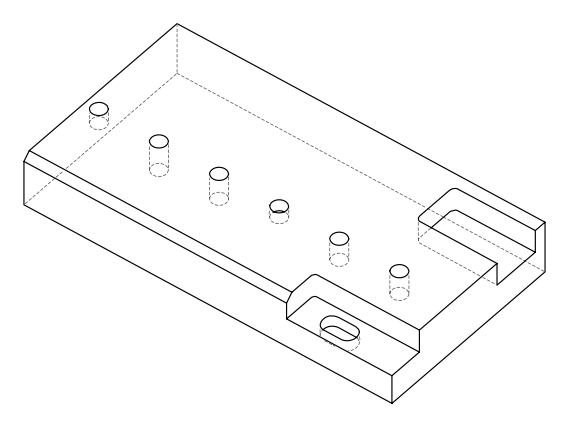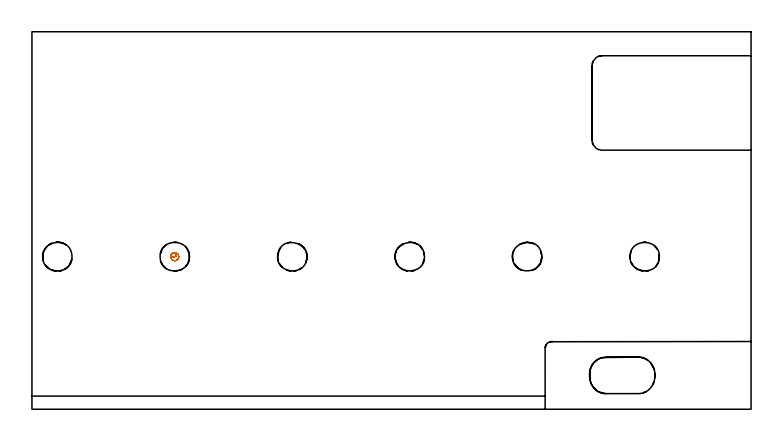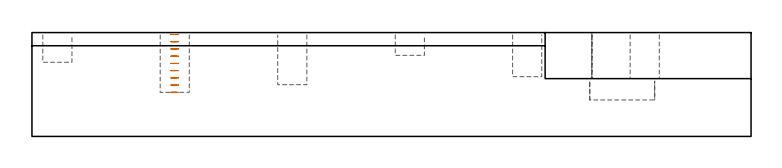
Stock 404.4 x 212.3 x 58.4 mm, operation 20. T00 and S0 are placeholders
(PLAN: 20 operations, 7 tool changes, 76.9 min)
(1 SPOT_DRILL | STEP1POCKET | NXT0321_9005460120000 | 0.03 min | 3 mm3)
(2 SPOT_DRILL_1 | STEP1POCKET_2 | NXT0321_9005460120000 | 0.03 min | 3 mm3)
(3 SPOT_DRILL_2 | STEP1POCKET_3 | NXT0321_9005460120000 | 0.03 min | 3 mm3)
(4 SPOT_DRILL_3 | STEP1POCKET_4 | NXT0321_9005460120000 | 0.03 min | 3 mm3)
(5 SPOT_DRILL_4 | STEP1POCKET_5 | NXT0321_9005460120000 | 0.03 min | 3 mm3)
(6 DRILL_BLIND_HOLE_INTO_CENTER | STEP1POCKET | NXT0301_128 | 0.08 min | 1759 mm3)
(7 DRILL_BLIND_HOLE_INTO_CENTER_1 | STEP1POCKET_2 | NXT0301_128 | 0.13 min | 3178 mm3)
(8 DRILL_BLIND_HOLE_INTO_CENTER_2 | STEP1POCKET_3 | NXT0301_128 | 0.06 min | 1318 mm3)
(9 DRILL_BLIND_HOLE_INTO_CENTER_3 | STEP1POCKET_4 | NXT0301_128 | 0.11 min | 2671 mm3)
(10 DRILL_BLIND_HOLE_INTO_CENTER_4 | STEP1POCKET_5 | NXT0301_128 | 0.12 min | 2886 mm3)
(11 MILL_ROUGH_BLIND_HOLE_CONTOUR | STEP1POCKET | NXT0201_013 | Spiral | 0.53 min | 1762 mm3)
(12 MILL_ROUGH_BLIND_HOLE_CONTOUR_1 | STEP1POCKET_2 | NXT0201_013 | Spiral | 0.93 min | 3000 mm3)
(13 MILL_ROUGH_BLIND_HOLE_CONTOUR_2 | STEP1POCKET_3 | NXT0201_013 | Spiral | 0.53 min | 1379 mm3)
(14 MILL_ROUGH_BLIND_HOLE_CONTOUR_3 | STEP1POCKET_4 | NXT0201_013 | Spiral | 0.8 min | 2559 mm3)
(15 MILL_ROUGH_BLIND_HOLE_CONTOUR_4 | STEP1POCKET_5 | NXT0201_013 | Spiral | 0.8 min | 2744 mm3)
(16 AREA_MILL | FG_CHAMFER_SURFACE | UGT0205_001 | 7.13 min | 8028 mm3)
(17 MILL_CORNER_NOTCH_RECTANGULAR | CORNER_NOTCH_RECTANGULAR | NXT0201_008 | Follow Part, ap 1.5, ae 75% | 44.46 min | 114082 mm3)
(18 MILL_RECTANGULAR_POCKET | POCKET_RECTANGULAR_STRAIGHT | UGT0201_129 | Follow Part, ap 2.975, ae 75% | 1.09 min | 8108 mm3)
(19 MILL_SLOT | SLOT_PARTIAL_RECTANGULAR | NXT0201_013 | Follow Part, ap 2.5, ae 75% | 19.19 min | 120830 mm3)
(20 MILL_BLIND_HOLE_FROM_SOLID_MATERIAL | STEP1POCKET_1 | UGT0201_129 | Spiral | 0.82 min | 7107 mm3)
(TOOL NXT0321_9005460120000 | NC Spot Drill, 142deg, 12mm, Carbide, Uncoated | D12 PA142 FL30 Z2)
(TOOL NXT0301_128 | Carbide Drill 12mm [861.1-1200-036A1-GP GC34] | D12 PA150 FL37.4 Z2)
(TOOL NXT0201_013 | ENDMILL 10mm | D10 FL30 Z4)
(TOOL UGT0205_001 | Chamfer Mill 20 x 3 x 45 deg. | D20 FL50 Z2)
(TOOL NXT0201_008 | ENDMILL 6mm [2P460-0600-NA 1630] | D6 FL26 Z6)
(TOOL UGT0201_129 | Carbide End Mill 11.9 | D11.9 FL15 Z4)
(OP 20 MILL_BLIND_HOLE_FROM_SOLID_MATERIAL)
G17 G21 G94 G90
T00 M6
G54
G17 G0 G90 X80.3 Y85.8 S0 M3
G43 Z68.4 H0
Z57.333
G94 G3 X80.946 Y87.404 R0.932 F250.
X78.678 Y87.359 R1.604
X78.741 Y84.178 R2.25
X78.678 Y87.359 R-2.25
X78.709 Y85.769 R1.125
X80.3 Y85.8 R1.125
G0 Z53.267
G3 X80.946 Y87.404 R0.932
X78.678 Y87.359 R1.604
X78.741 Y84.178 R2.25
X78.678 Y87.359 R-2.25
X78.709 Y85.769 R1.125
X80.3 Y85.8 R1.125
G0 Z49.2
G3 X80.946 Y87.404 R0.932
X78.678 Y87.359 R1.604
X78.741 Y84.178 R2.25
X78.678 Y87.359 R-2.25
X78.709 Y85.769 R1.125
X80.3 Y85.8 R1.125
G0 Z45.133
G3 X80.946 Y87.404 R0.932
X78.678 Y87.359 R1.604
X78.741 Y84.178 R2.25
X78.678 Y87.359 R-2.25
X78.709 Y85.769 R1.125
X80.3 Y85.8 R1.125
G0 Z41.067
G3 X80.946 Y87.404 R0.932
X78.678 Y87.359 R1.604
X78.741 Y84.178 R2.25
X78.678 Y87.359 R-2.25
X78.709 Y85.769 R1.125
X80.3 Y85.8 R1.125
G0 Z37.
G3 X80.946 Y87.404 R0.932
X78.678 Y87.359 R1.604
X78.741 Y84.178 R2.25
X78.678 Y87.359 R-2.25
X78.709 Y85.769 R1.125
X80.3 Y85.8 R1.125
G0 Z32.933
G3 X80.946 Y87.404 R0.932
X78.678 Y87.359 R1.604
X78.741 Y84.178 R2.25
X78.678 Y87.359 R-2.25
X78.709 Y85.769 R1.125
X80.3 Y85.8 R1.125
G0 Z28.867
G3 X80.946 Y87.404 R0.932
X78.678 Y87.359 R1.604
X78.741 Y84.178 R2.25
X78.678 Y87.359 R-2.25
X78.709 Y85.769 R1.125
X80.3 Y85.8 R1.125
G0 Z24.8
G3 X80.946 Y87.404 R0.932
X78.678 Y87.359 R1.604
X78.741 Y84.178 R2.25
X78.678 Y87.359 R-2.25
X78.709 Y85.769 R1.125
X80.3 Y85.8 R1.125
G0 Z68.4
M5
M2
